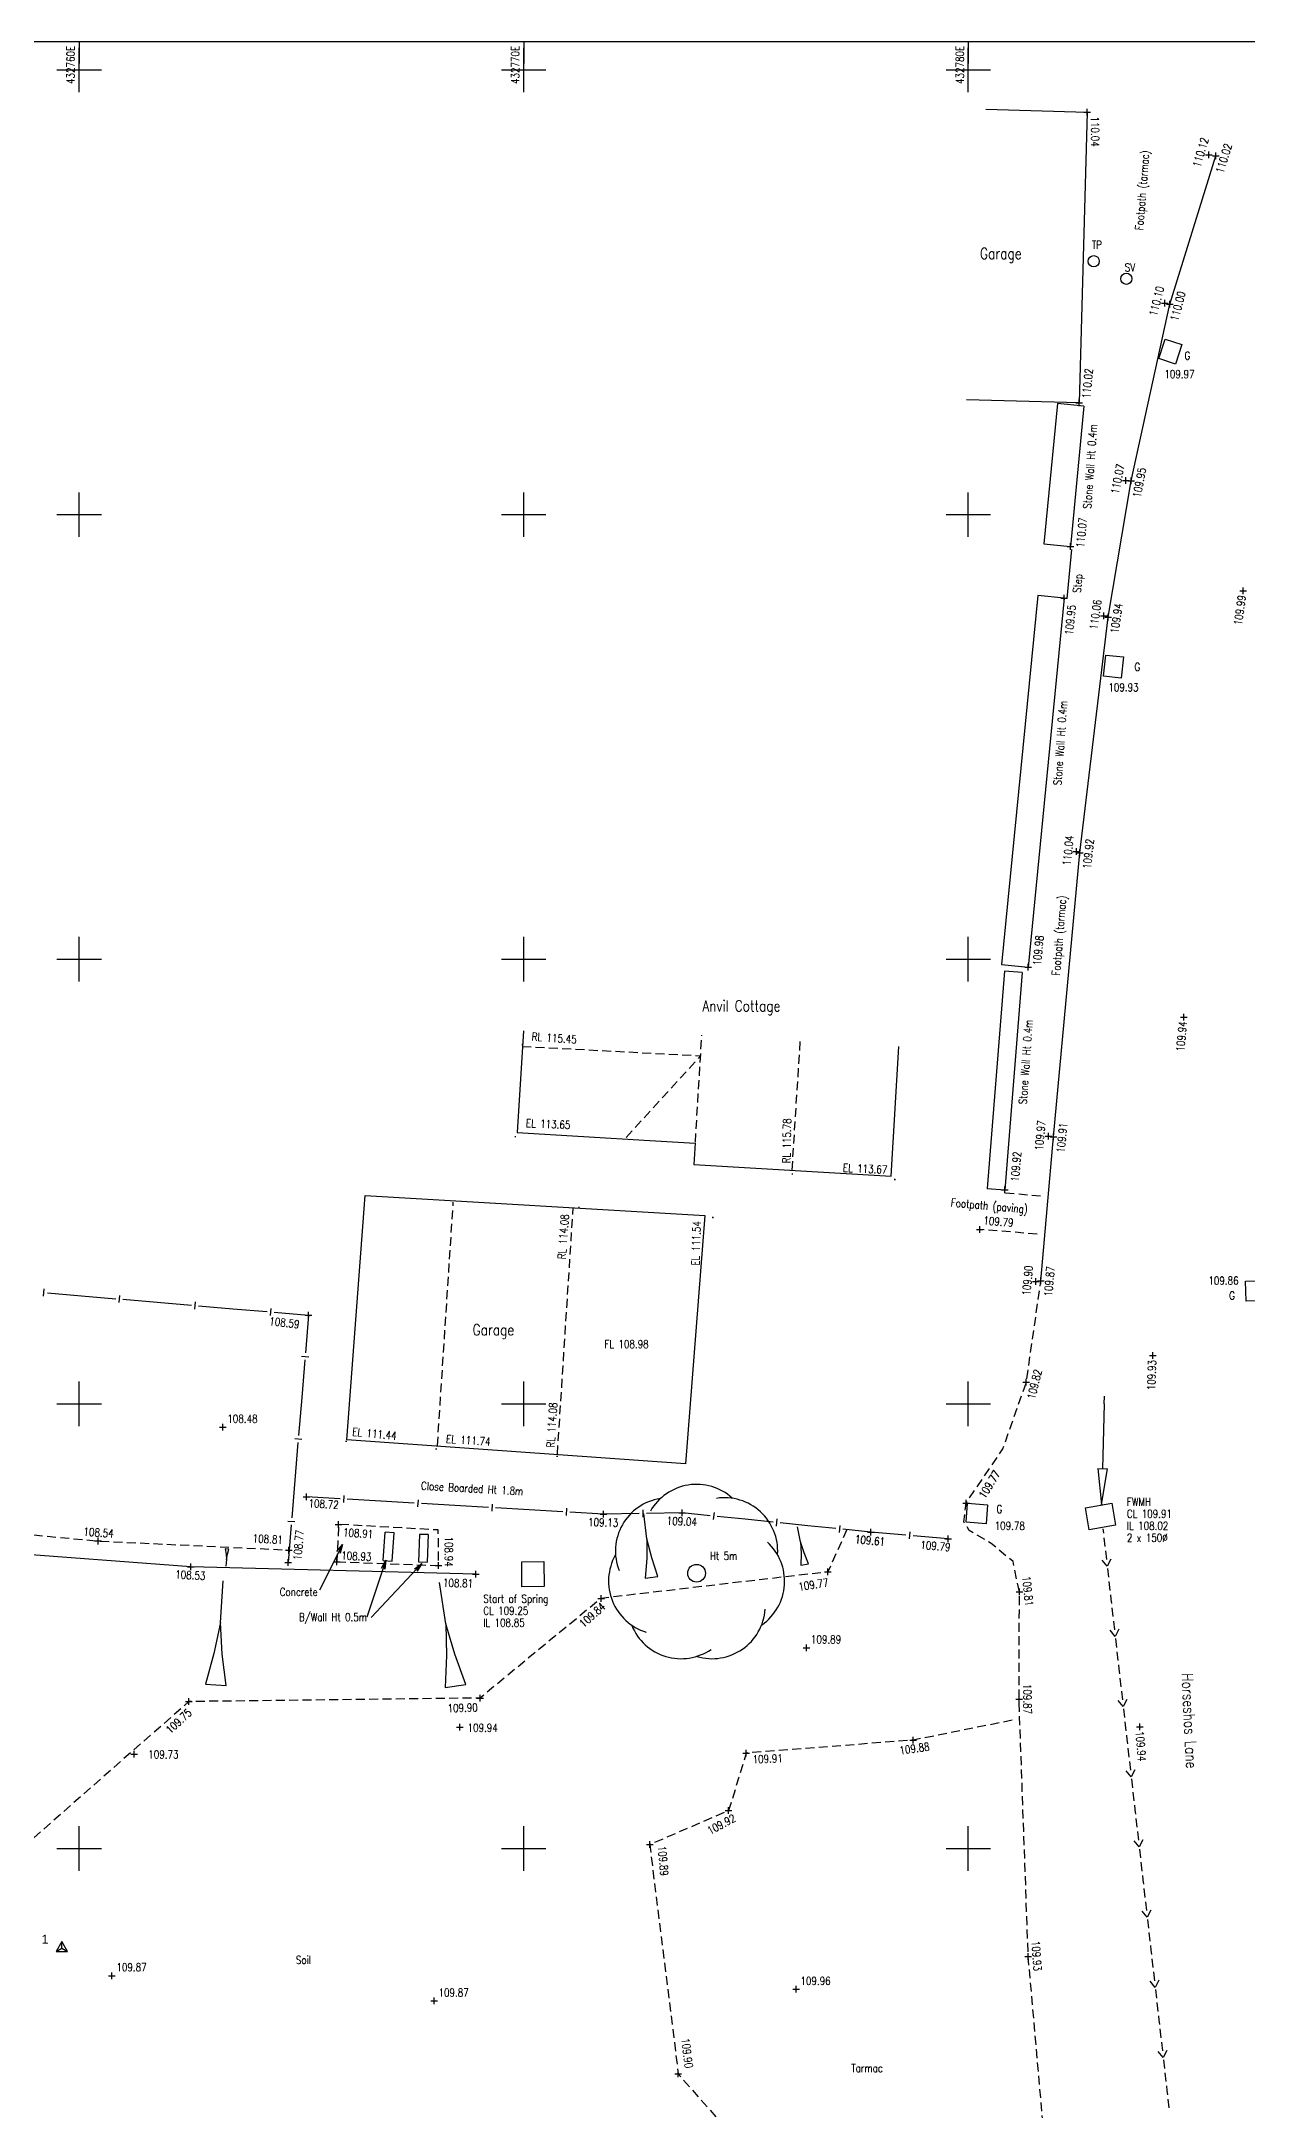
# Model space of a CAD drawing. Extents: x 432717 to 432821, y 221800 to 221881.
# Drawn here: x 432759.15 to 432786.28, y 221834.1 to 221880.64 of the extents above; entities that cross this region are included whole.
import ezdxf
from ezdxf.enums import TextEntityAlignment as Align

# ---------------------------------------------------------------- set-up
doc = ezdxf.new("R2010")
doc.units = 0
doc.header["$LTSCALE"] = 0.1
doc.header["$MEASUREMENT"] = 0
doc.linetypes.add('Dashed', pattern=[3, 2, -1])
doc.layers.get('0').update_dxf_attribs({"linetype": 'CONTINUOUS'})
for name, color, linetype in [('SV_$_Grid', 7, 'CONTINUOUS'), ('SV_Building Levels', 7, 'CONTINUOUS'), ('SV_Buildings', 6, 'CONTINUOUS'), ('SV_Control', 1, 'CONTINUOUS'), ('SV_Drainage Text', 132, 'CONTINUOUS'), ('SV_Fence Levels', 7, 'CONTINUOUS'), ('SV_Fences', 1, 'CONTINUOUS'), ('SV_Footpath Levels', 7, 'CONTINUOUS'), ('SV_Land Form Levels', 7, 'CONTINUOUS'), ('SV_Land Forms', 7, 'CONTINUOUS'), ('SV_Levels (Building)', 7, 'CONTINUOUS'), ('SV_Levels (Spot)', 1, 'CONTINUOUS'), ('SV_Misc Text', 7, 'CONTINUOUS'), ('SV_Paths', 2, 'CONTINUOUS'), ('SV_Road Channels', 2, 'CONTINUOUS'), ('SV_Road Levels', 7, 'CONTINUOUS'), ('SV_Street Furniture', 9, 'CONTINUOUS'), ('SV_Top Of Kerb Levels', 7, 'CONTINUOUS'), ('SV_Trees', 3, 'CONTINUOUS'), ('SV_Trees Text', 3, 'CONTINUOUS'), ('SV_Wall Levels', 7, 'CONTINUOUS'), ('SV_Wallls', 32, 'CONTINUOUS')]:
    doc.layers.add(name, color=color, linetype=linetype)
doc.styles.add('Building Text', font='RomanS', dxfattribs={"width": 0.8})
doc.styles.add('Default', font='RomanS', dxfattribs={"width": 0.8})
doc.styles.add('Road Text', font='RomanS', dxfattribs={"width": 0.8})
doc.styles.add('Station Text', font='ARIAL')

# ---------------------------------------------------------------- blocks, each defined once
blk = doc.blocks.new('PT_PLUS')
at = {"color": 0, "linetype": 'Continuous', "flags": 128}
for points in [[(-0.5, 0), (0.5, 0)], [(0, -0.5), (0, 0.5)]]:
    blk.add_lwpolyline(points, dxfattribs=at)
blk = doc.blocks.new('GLOBAL CANOPY')
at = {"color": 62, "linetype": 'Continuous'}
for centre, start, end in [((0.000032, 0.399949), 48, 150), ((-0.312751, 0.249357), 99.4, 201.4), ((0.312815, 0.249357), -3.4, 98.6), ((0.39001, -0.089024), -54.8, 47.2), ((-0.389946, -0.089024), 150.9, 252.9), ((0.173622, -0.360409), -106.3, -4.3), ((-0.173558, -0.360409), -157.7, -55.7)]:
    blk.add_arc(centre, 0.599967, start, end, dxfattribs=at)
blk = doc.blocks.new('ARROW FOUL')
at = {"color": 32, "linetype": 'Continuous', "flags": 128}
for points in [[(0.144394, 0), (0, 0)], [(0.144394, 0), (1.383377, 0)], [(2.063735, 0), (1.383377, 0.093452)], [(1.383377, -0.089226), (1.383377, 0.093452)], [(1.383377, -0.089226), (2.063735, 0)]]:
    blk.add_lwpolyline(points, dxfattribs=at)
blk = doc.blocks.new('GLOBALTADPOLE')
at = {"color": 8, "linetype": 'Continuous', "flags": 128}
for points in [[(0.021, 0.0028), (0, 0.007)], [(0, 0.007), (0, -0.007)], [(0.042, 0), (0.021, 0.0028)], [(0.021, -0.0028), (0.042, 0)], [(0.042, 0), (0.07, 0)], [(0, -0.007), (0.021, -0.0028)]]:
    blk.add_lwpolyline(points, dxfattribs=at)
blk = doc.blocks.new('PT_STATION')
at = {"color": 0, "linetype": 'Continuous', "flags": 128}
for points in [[(0, 0.5), (-0.433, -0.25)], [(-0.433, -0.25), (0, 0), (0, 0.5)], [(0.433, -0.25), (0, 0.5)], [(0, 0), (0.433, -0.25)], [(-0.433, -0.25), (0.433, -0.25)]]:
    blk.add_lwpolyline(points, dxfattribs=at)

msp = doc.modelspace()

# ---------------------------------------------------------------- linework, layer by layer
at = {"layer": 'SV_$_Grid', "color": 7, "linetype": 'Continuous', "flags": 128}
msp.add_lwpolyline([(432717.307774, 221799.962952), (432717.307774, 221880.642948), (432821.1047, 221880.642948), (432821.1047, 221799.962952)], close=True, dxfattribs=at)
for points in [[(432760, 221880.642948), (432760, 221880.142948)], [(432760, 221879.5), (432760, 221880.5)], [(432770, 221880.642948), (432770, 221880.142948)], [(432770, 221879.5), (432770, 221880.5)], [(432780, 221880.642948), (432780, 221880.142948)], [(432780, 221879.5), (432780, 221880.5)], [(432759.5, 221880), (432760.5, 221880)], [(432769.5, 221880), (432770.5, 221880)], [(432779.5, 221880), (432780.5, 221880)], [(432760, 221869.5), (432760, 221870.5)], [(432770, 221869.5), (432770, 221870.5)], [(432780, 221869.5), (432780, 221870.5)], [(432759.5, 221870), (432760.5, 221870)], [(432769.5, 221870), (432770.5, 221870)], [(432779.5, 221870), (432780.5, 221870)], [(432760, 221859.5), (432760, 221860.5)], [(432770, 221859.5), (432770, 221860.5)], [(432780, 221859.5), (432780, 221860.5)], [(432759.5, 221860), (432760.5, 221860)], [(432769.5, 221860), (432770.5, 221860)], [(432779.5, 221860), (432780.5, 221860)], [(432760, 221849.5), (432760, 221850.5)], [(432770, 221849.5), (432770, 221850.5)], [(432780, 221849.5), (432780, 221850.5)], [(432759.5, 221850), (432760.5, 221850)], [(432769.5, 221850), (432770.5, 221850)], [(432779.5, 221850), (432780.5, 221850)], [(432760, 221839.5), (432760, 221840.5)], [(432770, 221839.5), (432770, 221840.5)], [(432780, 221839.5), (432780, 221840.5)], [(432759.5, 221840), (432760.5, 221840)], [(432769.5, 221840), (432770.5, 221840)], [(432779.5, 221840), (432780.5, 221840)]]:
    msp.add_lwpolyline(points, dxfattribs=at)
at = {"layer": 'SV_Buildings', "color": 6, "linetype": 'Continuous', "flags": 128}
for points in [[(432780.391984, 221879.116069), (432782.672631, 221879.052866), (432782.491428, 221872.514249), (432779.961258, 221872.584367)], [(432769.992745, 221858.386152), (432769.852051, 221856.10461), (432772.833349, 221855.920763), (432773.85292, 221855.859914), (432773.824676, 221855.386661), (432778.262042, 221855.121834), (432778.436125, 221858.038719)], [(432774.076019, 221854.237563), (432773.64227, 221848.65093), (432766.022601, 221849.188227), (432766.434061, 221854.684911), (432774.076019, 221854.237563)]]:
    msp.add_lwpolyline(points, dxfattribs=at)
at = {"layer": 'SV_Buildings', "color": 8, "linetype": 'Dashed', "flags": 128}
for points in [[(432769.968447, 221858.039526), (432773.977652, 221857.828926), (432772.28895, 221855.976423)], [(432773.860652, 221855.882823), (432774.004952, 221858.289126)], [(432776.036855, 221855.254922), (432776.224055, 221858.218926)], [(432768.059743, 221849.062432), (432768.415628, 221854.534812)], [(432770.75725, 221848.866437), (432771.114182, 221854.41332)]]:
    msp.add_lwpolyline(points, dxfattribs=at)
at = {"layer": 'SV_Drainage Text', "color": 32, "linetype": 'Continuous'}
for p, q in [((432783.028536, 221847.186651), (432783.039761, 221847.088105)), ((432783.050986, 221846.989559), (432783.073436, 221846.792466)), ((432783.084661, 221846.69392), (432783.107111, 221846.496828)), ((432783.129746, 221846.298113), (432783.152196, 221846.10102)), ((432783.163422, 221846.002474), (432783.185872, 221845.805382)), ((432783.230772, 221845.411197), (432783.253222, 221845.214105)), ((432783.264447, 221845.115559), (432783.286897, 221844.918466)), ((432783.309532, 221844.719751), (432783.331982, 221844.522659)), ((432783.343207, 221844.424113), (432783.365657, 221844.22702)), ((432783.410557, 221843.832836), (432783.433007, 221843.635743)), ((432783.444233, 221843.537197), (432783.466683, 221843.340105)), ((432783.489318, 221843.14139), (432783.511768, 221842.944297)), ((432783.522993, 221842.845751), (432783.545443, 221842.648659)), ((432783.590343, 221842.254474), (432783.612793, 221842.057382)), ((432783.624018, 221841.958836), (432783.646468, 221841.761743)), ((432783.669103, 221841.563028), (432783.691553, 221841.365936)), ((432783.702778, 221841.26739), (432783.725228, 221841.070297)), ((432783.770129, 221840.676113), (432783.792579, 221840.47902)), ((432783.803804, 221840.380474), (432783.826254, 221840.183382)), ((432783.848889, 221839.984667), (432783.871339, 221839.787575)), ((432783.882564, 221839.689028), (432783.905014, 221839.491936)), ((432783.949914, 221839.097751), (432783.972364, 221838.900659)), ((432783.983589, 221838.802113), (432784.006039, 221838.60502)), ((432784.028674, 221838.406305), (432784.051124, 221838.209213)), ((432784.062349, 221838.110667), (432784.084799, 221837.913575)), ((432784.1297, 221837.51939), (432784.15215, 221837.322298)), ((432784.163375, 221837.223751), (432784.185825, 221837.026659)), ((432784.20846, 221836.827944), (432784.23091, 221836.630852)), ((432784.242135, 221836.532305), (432784.264585, 221836.335213)), ((432784.309485, 221835.941028), (432784.331935, 221835.743936)), ((432784.34316, 221835.64539), (432784.36561, 221835.448298)), ((432784.388245, 221835.249583), (432784.410695, 221835.05249)), ((432784.421921, 221834.953944), (432784.444371, 221834.756852)), ((432784.489271, 221834.362667), (432784.511721, 221834.165575))]:
    msp.add_line(p, q, dxfattribs=at)
at = {"layer": 'SV_Drainage Text', "color": 32, "linetype": 'Continuous', "flags": 128}
for points in [[(432783.20655, 221846.507435), (432783.124169, 221846.347082), (432783.007835, 221846.4848)], [(432783.197097, 221845.706836), (432783.208322, 221845.608289), (432783.219547, 221845.509743)], [(432783.386335, 221844.929074), (432783.303954, 221844.76872), (432783.18762, 221844.906439)], [(432783.376882, 221844.128474), (432783.388107, 221844.029928), (432783.399332, 221843.931382)], [(432783.566121, 221843.350712), (432783.48374, 221843.190359), (432783.367406, 221843.328077)], [(432783.556668, 221842.550113), (432783.567893, 221842.451567), (432783.579118, 221842.35302)], [(432783.745907, 221841.772351), (432783.663525, 221841.611997), (432783.547192, 221841.749716)], [(432783.736453, 221840.971751), (432783.747678, 221840.873205), (432783.758903, 221840.774659)], [(432783.925692, 221840.193989), (432783.843311, 221840.033636), (432783.726977, 221840.171355)], [(432783.916239, 221839.39339), (432783.927464, 221839.294844), (432783.938689, 221839.196298)], [(432784.105478, 221838.615628), (432784.023096, 221838.455274), (432783.906763, 221838.592993)], [(432784.096025, 221837.815028), (432784.10725, 221837.716482), (432784.118475, 221837.617936)], [(432784.285263, 221837.037267), (432784.202882, 221836.876913), (432784.086548, 221837.014632)], [(432784.27581, 221836.236667), (432784.287035, 221836.138121), (432784.29826, 221836.039575)], [(432784.465049, 221835.458905), (432784.382668, 221835.298551), (432784.266334, 221835.43627)], [(432784.455596, 221834.658306), (432784.466821, 221834.559759), (432784.478046, 221834.461213)]]:
    msp.add_lwpolyline(points, dxfattribs=at)
at = {"layer": 'SV_Fences', "color": 1, "linetype": 'Continuous'}
for p, q in [((432759.19917, 221852.424643), (432759.212835, 221852.584059)), ((432760.900593, 221852.278804), (432760.914258, 221852.438219)), ((432762.602016, 221852.132964), (432762.615681, 221852.29238)), ((432764.303439, 221851.987125), (432764.317104, 221852.14654)), ((432764.389979, 221852.06), (432765.160983, 221851.993913)), ((432765.160983, 221851.993913), (432765.090523, 221851.146344)), ((432765.00417, 221851.073247), (432765.16362, 221851.059991)), ((432764.849994, 221849.218659), (432765.009444, 221849.205404)), ((432765.868977, 221847.864779), (432765.114267, 221847.908446)), ((432765.953464, 221847.940025), (432765.944222, 221847.780292)), ((432767.622617, 221847.843449), (432767.613375, 221847.683716)), ((432769.291769, 221847.746873), (432769.282527, 221847.58714)), ((432764.695818, 221847.364072), (432764.855268, 221847.350816)), ((432770.960922, 221847.650297), (432770.95168, 221847.490564)), ((432771.790877, 221847.522143), (432771.036167, 221847.56581)), ((432772.598196, 221847.533754), (432771.790877, 221847.522143)), ((432772.677037, 221847.614897), (432772.679338, 221847.454913)), ((432773.565498, 221847.547667), (432772.758179, 221847.536055)), ((432774.192862, 221847.483861), (432773.565498, 221847.547667)), ((432774.280546, 221847.555356), (432774.264356, 221847.396177)), ((432775.694452, 221847.411555), (432775.678262, 221847.252376)), ((432764.768915, 221847.277719), (432764.698455, 221846.43015)), ((432777.108358, 221847.267753), (432777.092168, 221847.108575)), ((432777.807216, 221847.116263), (432777.179852, 221847.180069)), ((432778.597231, 221847.048705), (432777.805618, 221847.116111)), ((432778.68373, 221847.121629), (432778.670155, 221846.962206)), ((432779.548267, 221846.967724), (432778.756654, 221847.03513))]:
    msp.add_line(p, q, dxfattribs=at)
at = {"layer": 'SV_Fences', "color": 1, "linetype": 'Continuous', "flags": 128}
for points in [[(432759.28571, 221852.497519), (432760.056714, 221852.431431), (432760.827718, 221852.365344)], [(432760.987133, 221852.351679), (432761.758137, 221852.285592), (432762.529141, 221852.219504)], [(432762.688556, 221852.20584), (432763.45956, 221852.139752), (432764.230564, 221852.073665)], [(432765.077267, 221850.986894), (432765.006807, 221850.139325), (432764.936347, 221849.291757)], [(432764.923091, 221849.132307), (432764.852631, 221848.284738), (432764.78217, 221847.437169)], [(432767.538129, 221847.768203), (432766.783419, 221847.81187), (432766.02871, 221847.855537)], [(432769.207282, 221847.671627), (432768.452572, 221847.715294), (432767.697862, 221847.758961)], [(432770.876435, 221847.575052), (432770.121725, 221847.618718), (432769.367015, 221847.662385)], [(432775.606768, 221847.34006), (432774.979404, 221847.403866), (432774.35204, 221847.467672)], [(432777.020674, 221847.196259), (432776.39331, 221847.260065), (432775.765946, 221847.323871)]]:
    msp.add_lwpolyline(points, dxfattribs=at)
at = {"layer": 'SV_Land Forms', "color": 1, "linetype": 'Dashed', "flags": 128}
for points in [[(432743.416454, 221847.497049), (432751.789302, 221847.73536), (432760.425655, 221846.915501), (432764.715438, 221846.712671)], [(432777.267619, 221847.172699), (432776.842158, 221846.221104), (432771.738694, 221845.625754), (432769.017029, 221843.382939), (432762.47134, 221843.304265), (432758.828403, 221840.108615), (432756.094106, 221834.611227), (432755.044416, 221829.017397)]]:
    msp.add_lwpolyline(points, dxfattribs=at)
at = {"layer": 'SV_Land Forms', "color": 5, "linetype": 'Continuous', "flags": 128}
msp.add_lwpolyline([(432768.926599, 221846.169136), (432762.510994, 221846.33705), (432753.737261, 221846.994554), (432747.057108, 221847.359892), (432743.514599, 221847.254687)], dxfattribs=at)
at = {"layer": 'SV_Misc Text', "linetype": 'Continuous', "flags": 128}
for points in [[(432765.799291, 221846.678683), (432765.925242, 221846.839108), (432765.870681, 221846.64258), (432765.925242, 221846.839108), (432765.406542, 221845.813406)], [(432766.799213, 221846.307027), (432766.900243, 221846.484207), (432766.87513, 221846.281798), (432766.900243, 221846.484207), (432766.475143, 221845.205006)], [(432767.541486, 221846.291682), (432767.707544, 221846.410107), (432767.599808, 221846.236923), (432767.707544, 221846.410107), (432766.568743, 221845.197206)]]:
    msp.add_lwpolyline(points, dxfattribs=at)
at = {"layer": 'SV_Paths', "color": 2, "linetype": 'Dashed', "flags": 128}
for points in [[(432780.833237, 221854.746824), (432781.624426, 221854.678617)], [(432781.548853, 221853.817131), (432780.261003, 221853.922234)]]:
    msp.add_lwpolyline(points, dxfattribs=at)
at = {"layer": 'SV_Road Channels', "color": 2, "linetype": 'Continuous', "flags": 128}
msp.add_lwpolyline([(432781.633591, 221852.770431), (432781.915926, 221856.002543), (432782.511407, 221862.389204), (432783.145115, 221867.694547), (432783.661105, 221870.755805), (432784.529661, 221874.734697), (432785.565591, 221878.06798)], dxfattribs=at)
at = {"layer": 'SV_Road Channels', "color": 3, "linetype": 'Dashed', "flags": 128}
for points in [[(432786.236869, 221804.455655), (432784.664293, 221813.962052), (432783.496832, 221822.385686), (432781.949155, 221830.766205), (432781.347178, 221837.572947), (432781.139751, 221843.3598), (432781.148811, 221845.769522), (432781.005212, 221846.454196), (432780.51232, 221846.860531), (432780.020513, 221847.154529), (432779.899226, 221847.345797), (432779.95065, 221847.768362), (432780.776668, 221848.985313), (432781.30398, 221850.486085), (432781.632419, 221852.769767)], [(432780.985619, 221842.882459), (432778.762515, 221842.438058), (432775.006633, 221842.145456), (432774.60885, 221840.851776), (432772.833545, 221840.085941), (432773.476416, 221834.928957), (432774.80789, 221833.416098), (432775.062602, 221830.565993), (432778.292036, 221829.547009), (432780.372241, 221829.732847), (432781.461189, 221824.660355), (432783.907445, 221819.097998)]]:
    msp.add_lwpolyline(points, dxfattribs=at)
at = {"layer": 'SV_Road Channels', "color": 4, "linetype": 'Dashed', "flags": 128}
msp.add_lwpolyline([(432765.800095, 221846.450258), (432768.086822, 221846.364727), (432768.077571, 221847.163817), (432765.833966, 221847.288966), (432765.800095, 221846.450258)], dxfattribs=at)
at = {"layer": 'SV_Street Furniture', "color": 5, "flags": 128}
for points in [[(432784.281707, 221873.509172), (432784.42506, 221873.947276), (432784.805226, 221873.822881), (432784.661872, 221873.384777)], [(432783.039991, 221866.365881), (432783.09044, 221866.841585), (432783.48821, 221866.799401), (432783.43776, 221866.323697)], [(432786.683575, 221852.771352), (432786.696044, 221852.320123), (432786.246216, 221852.307693), (432786.233747, 221852.758921)], [(432779.948554, 221847.336263), (432779.979215, 221847.763696), (432780.428062, 221847.731499), (432780.397401, 221847.304066)]]:
    msp.add_lwpolyline(points, close=True, dxfattribs=at)
at = {"layer": 'SV_Street Furniture', "color": 9, "flags": 128}
for points in [[(432782.71804, 221847.169188), (432782.633298, 221847.6613), (432783.224595, 221847.763121), (432783.309337, 221847.271009)], [(432769.959065, 221845.885165), (432769.954074, 221846.447513), (432770.454054, 221846.451951), (432770.459045, 221845.889602)]]:
    msp.add_lwpolyline(points, close=True, dxfattribs=at)
at = {"layer": 'SV_Street Furniture', "color": 9}
for centre in [(432782.820553, 221875.698672), (432783.554655, 221875.303846)]:
    msp.add_circle(centre, 0.125, dxfattribs=at)
at = {"layer": 'SV_Trees', "color": 32, "linetype": 'Continuous'}
msp.add_circle((432773.887604, 221846.189526), 0.2, dxfattribs=at)
at = {"layer": 'SV_Wallls', "color": 32, "linetype": 'Continuous', "flags": 128}
for points in [[(432782.599238, 221872.441183), (432782.001946, 221872.49812), (432781.70119, 221869.3431), (432782.298483, 221869.286162)], [(432782.599238, 221872.441183), (432782.298483, 221869.286162)], [(432782.157341, 221868.121963), (432781.560202, 221868.180482), (432780.746693, 221859.879323), (432781.343832, 221859.820804)], [(432782.157341, 221868.121963), (432781.343832, 221859.820804)], [(432781.208496, 221859.702916), (432780.80973, 221859.734309), (432780.424682, 221854.843242), (432780.823448, 221854.81185)], [(432781.208496, 221859.702916), (432780.823448, 221854.81185)], [(432766.841411, 221846.473368), (432766.883262, 221847.112489)], [(432766.841411, 221846.473368), (432767.040983, 221846.460299), (432767.082835, 221847.09942), (432766.883262, 221847.112489)], [(432767.852746, 221847.058057), (432767.652871, 221847.065113), (432767.631028, 221846.446408), (432767.830903, 221846.439351)], [(432767.852746, 221847.058057), (432767.830903, 221846.439351)]]:
    msp.add_lwpolyline(points, dxfattribs=at)
at = {"layer": 'SV_Wallls', "color": 9, "linetype": 'Continuous', "flags": 128}
msp.add_lwpolyline([(432782.318636, 221869.217446), (432782.217854, 221868.115056)], dxfattribs=at)

# ---------------------------------------------------------------- block references
at = {"layer": 'SV_Building Levels', "color": 212, "linetype": 'Continuous', "xscale": 0.15, "yscale": 0.15, "zscale": 0.15}
for p in [(432782.672631, 221879.052866), (432782.491428, 221872.514249)]:
    msp.add_blockref('PT_PLUS', p, dxfattribs=at)
at = {"layer": 'SV_Control', "color": 1, "linetype": 'Continuous', "xscale": 0.3, "yscale": 0.3, "zscale": 0.3}
msp.add_blockref('PT_STATION', (432759.610969, 221837.760823), dxfattribs=at)
at = {"layer": 'SV_Fence Levels', "color": 1, "linetype": 'Continuous', "xscale": 0.15, "yscale": 0.15, "zscale": 0.15}
for p in [(432765.160983, 221851.993913), (432765.114267, 221847.908446), (432771.790877, 221847.522143), (432773.565498, 221847.547667), (432777.805618, 221847.116111), (432777.807216, 221847.116263), (432779.548267, 221846.967724), (432764.698455, 221846.43015)]:
    msp.add_blockref('PT_PLUS', p, dxfattribs=at)
at = {"layer": 'SV_Footpath Levels', "color": 2, "linetype": 'Continuous', "xscale": 0.15, "yscale": 0.15, "zscale": 0.15}
msp.add_blockref('PT_PLUS', (432780.261003, 221853.922234), dxfattribs=at)
at = {"layer": 'SV_Footpath Levels', "color": 4, "linetype": 'Continuous', "xscale": 0.15, "yscale": 0.15, "zscale": 0.15}
for p in [(432765.833966, 221847.288966), (432765.800095, 221846.450258), (432768.086822, 221846.364727)]:
    msp.add_blockref('PT_PLUS', p, dxfattribs=at)
at = {"layer": 'SV_Land Form Levels', "color": 1, "linetype": 'Continuous', "xscale": 0.15, "yscale": 0.15, "zscale": 0.15}
for p in [(432760.425655, 221846.915501), (432764.715438, 221846.712671), (432776.842158, 221846.221104), (432771.738694, 221845.625754), (432762.47134, 221843.304265), (432769.017029, 221843.382939)]:
    msp.add_blockref('PT_PLUS', p, dxfattribs=at)
at = {"layer": 'SV_Land Form Levels', "color": 5, "linetype": 'Continuous', "xscale": 0.15, "yscale": 0.15, "zscale": 0.15}
for p in [(432762.510994, 221846.33705), (432768.926599, 221846.169136)]:
    msp.add_blockref('PT_PLUS', p, dxfattribs=at)
at = {"layer": 'SV_Levels (Building)', "color": 2, "linetype": 'Continuous', "xscale": 0.025, "yscale": 0.025, "zscale": 0.025}
for p in [(432769.970493, 221858.085563), (432769.812641, 221856.010581), (432776.041682, 221855.170376), (432778.349112, 221855.04552), (432771.244296, 221854.419265), (432774.255628, 221854.192748), (432766.008036, 221849.157812), (432768.033867, 221848.986174), (432770.754297, 221848.821754)]:
    msp.add_blockref('PT_PLUS', p, dxfattribs=at)
at = {"layer": 'SV_Levels (Spot)', "color": 7, "linetype": 'Continuous', "xscale": 0.15, "yscale": 0.15, "zscale": 0.15}
for p in [(432763.233774, 221849.475008), (432776.360257, 221844.512752), (432768.56049, 221842.729368), (432761.23541, 221842.119798), (432760.739408, 221837.139293), (432767.983495, 221836.569886), (432776.124056, 221836.832682)]:
    msp.add_blockref('PT_PLUS', p, dxfattribs=at)
at = {"layer": 'SV_Misc Text', "linetype": 'Continuous'}
for name, p, xscale, yscale, zscale, rotation in [('ARROW FOUL', (432783.062642, 221850.174307), 1.180432, 1.180432, 1.180432, 268.395496), ('GLOBALTADPOLE', (432772.874859, 221846.100096), 20.636218, 20.636218, 20.636218, 96.81435299999997), ('GLOBALTADPOLE', (432776.320861, 221846.388766), 12.333942, 12.333942, 12.333942, 100.840305), ('GLOBALTADPOLE', (432763.327138, 221846.734095), 5.538434, 5.538434, 5.538434, 266.185925), ('GLOBALTADPOLE', (432763.076733, 221843.678783), 33.489679, 33.489679, 33.489679, 85.914383), ('GLOBALTADPOLE', (432768.463615, 221843.655419), 33.645864, 33.645864, 33.645864, 98.81290200000001)]:
    msp.add_blockref(name, p, dxfattribs=dict(at, xscale=xscale, yscale=yscale, zscale=zscale, rotation=rotation))
at = {"layer": 'SV_Road Levels', "color": 2, "linetype": 'Continuous', "xscale": 0.15, "yscale": 0.15, "zscale": 0.15}
for p in [(432785.565591, 221878.06798), (432784.529661, 221874.734697), (432783.661105, 221870.755805), (432783.145115, 221867.694547), (432782.511407, 221862.389204), (432781.915926, 221856.002543), (432781.633591, 221852.770431)]:
    msp.add_blockref('PT_PLUS', p, dxfattribs=at)
at = {"layer": 'SV_Road Levels', "color": 7, "linetype": 'Continuous', "xscale": 0.15, "yscale": 0.15, "zscale": 0.15}
for p in [(432786.178325, 221868.282924), (432784.845562, 221858.700434), (432784.14815, 221851.084911), (432783.855595, 221842.739361)]:
    msp.add_blockref('PT_PLUS', p, dxfattribs=at)
at = {"layer": 'SV_Road Levels', "color": 3, "linetype": 'Continuous', "xscale": 0.15, "yscale": 0.15, "zscale": 0.15}
for p in [(432781.30398, 221850.486085), (432779.95065, 221847.768362), (432781.148811, 221845.769522), (432781.139751, 221843.3598), (432775.006633, 221842.145456), (432778.762515, 221842.438058), (432774.60885, 221840.851776), (432772.833545, 221840.085941), (432781.347178, 221837.572947), (432773.476416, 221834.928957)]:
    msp.add_blockref('PT_PLUS', p, dxfattribs=at)
at = {"layer": 'SV_Top Of Kerb Levels', "color": 4, "linetype": 'Continuous', "xscale": 0.15, "yscale": 0.15, "zscale": 0.15}
for p in [(432785.406989, 221878.093682), (432784.418955, 221874.753113), (432783.545299, 221870.766359), (432783.0497, 221867.724296), (432782.435219, 221862.423623), (432781.805248, 221856.017772), (432781.521074, 221852.755357)]:
    msp.add_blockref('PT_PLUS', p, dxfattribs=at)
at = {"layer": 'SV_Trees', "linetype": 'Continuous', "xscale": 2, "yscale": 2, "zscale": 2}
msp.add_blockref('GLOBAL CANOPY', (432773.887604, 221846.189526), dxfattribs=at)
at = {"layer": 'SV_Wall Levels', "color": 32, "linetype": 'Continuous', "xscale": 0.15, "yscale": 0.15, "zscale": 0.15}
for p in [(432782.298483, 221869.286162), (432782.157341, 221868.121963), (432781.343832, 221859.820804), (432780.823448, 221854.81185)]:
    msp.add_blockref('PT_PLUS', p, dxfattribs=at)

# ---------------------------------------------------------------- texts
at = {"layer": 'SV_$_Grid', "color": 7, "style": 'Default', "width": 0.8}
for s, p in [('432760E', (432759.9, 221880.542948)), ('432770E', (432769.9, 221880.542948)), ('432780E', (432779.9, 221880.542948))]:
    msp.add_text(s, height=0.18, rotation=90, dxfattribs=at).set_placement(p, align=Align.RIGHT)
at = {"layer": 'SV_Building Levels', "color": 212, "style": 'Default', "width": 0.8}
for s, rotation, p in [('110.04', -89.175657, (432782.761564, 221878.613654)), ('110.02', 84.51641, (432782.770534, 221872.940122))]:
    msp.add_text(s, height=0.18, rotation=rotation, dxfattribs=at).set_placement(p, align=Align.CENTER)
at = {"layer": 'SV_Control', "style": 'Station Text'}
msp.add_text('1', height=0.2, dxfattribs=at).set_placement((432759.310969, 221837.860823), align=Align.RIGHT)
at = {"layer": 'SV_Drainage Text', "style": 'Default', "width": 0.8}
for s, p in [('FWMH', (432783.566107, 221847.707722)), ('CL 109.91', (432783.566107, 221847.437722)), ('IL 108.02', (432783.566107, 221847.167722)), ('2 x 150Ø', (432783.566107, 221846.897722)), ('Start of Spring', (432769.091471, 221845.52702)), ('CL 109.25', (432769.091471, 221845.25702)), ('IL 108.85', (432769.091471, 221844.98702))]:
    msp.add_text(s, height=0.18, dxfattribs=at).set_placement(p)
at = {"layer": 'SV_Fence Levels', "color": 1, "style": 'Default', "width": 0.8}
msp.add_text('108.59', height=0.18, rotation=-6.362102, dxfattribs=at).set_placement((432764.608014, 221851.734902), align=Align.CENTER)
for s, rotation, p in [('108.72', -3.311397, (432765.505246, 221847.836479)), ('109.13', -1.24368, (432771.788707, 221847.422166)), ('109.04', -2.49163, (432773.561151, 221847.447762)), ('108.77', 85.247794, (432764.84572, 221846.832791)), ('109.61', -5.807299, (432777.797098, 221847.016777)), ('109.61', -4.867025, (432777.797133, 221847.016472)), ('109.79', -4.867025, (432779.267626, 221846.892299))]:
    msp.add_text(s, height=0.18, rotation=rotation, dxfattribs=at).set_placement(p, align=Align.TOP_CENTER)
at = {"layer": 'SV_Footpath Levels', "color": 2, "style": 'Default', "width": 0.8}
msp.add_text('109.79', height=0.18, rotation=-4.665631, dxfattribs=at).set_placement((432780.685006, 221854.188313), align=Align.TOP_CENTER)
at = {"layer": 'SV_Footpath Levels', "color": 4, "style": 'Default', "width": 0.8}
for s, rotation, p in [('108.91', -4.047703, (432766.269102, 221847.000996)), ('108.94', -90, (432768.227214, 221846.67661)), ('108.93', -2.726311, (432766.230766, 221846.484928))]:
    msp.add_text(s, height=0.18, rotation=rotation, dxfattribs=at).set_placement(p, align=Align.CENTER)
at = {"layer": 'SV_Land Form Levels', "color": 1, "style": 'Default', "width": 0.8}
for s, rotation, p in [('108.54', -4.064978, (432760.432743, 221847.01525)), ('108.81', -2.707058, (432764.240244, 221846.868671)), ('109.84', 41.722324, (432771.602884, 221845.184464)), ('109.75', 42.655868, (432762.302107, 221842.797085))]:
    msp.add_text(s, height=0.18, rotation=rotation, dxfattribs=at).set_placement(p, align=Align.CENTER)
at = {"layer": 'SV_Land Form Levels', "color": 5, "style": 'Default', "width": 0.8}
for s, rotation, p in [('108.53', -2.892488, (432762.505948, 221846.237177)), ('108.81', -1.499241, (432768.525285, 221846.058303))]:
    msp.add_text(s, height=0.18, rotation=rotation, dxfattribs=at).set_placement(p, align=Align.TOP_CENTER)
at = {"layer": 'SV_Land Form Levels', "color": 1, "style": 'Default', "width": 0.8}
for s, rotation, p in [('109.77', 8.583621, (432776.500728, 221846.022995)), ('109.90', 1.890495, (432768.623148, 221843.253533))]:
    msp.add_text(s, height=0.18, rotation=rotation, dxfattribs=at).set_placement(p, align=Align.TOP_CENTER)
at = {"layer": 'SV_Levels (Building)', "color": 2, "style": 'Default', "width": 0.8}
for s, rotation, p in [('RL 115.45', -3.838373, (432770.686249, 221858.227711)), ('EL 113.65', -2.361375, (432770.549749, 221856.293308)), ('RL 115.78', 89.114053, (432775.916155, 221855.915008)), ('EL 113.67', -2.537764, (432777.678958, 221855.287107)), ('RL 114.08', 85.714182, (432770.890356, 221853.758798)), ('EL 111.54', 88.031233, (432773.876453, 221853.610105)), ('RL 114.08', 86.382667, (432770.633753, 221849.525181)), ('EL 111.44', -5.373973, (432766.644048, 221849.326281)), ('EL 111.74', -3.500433, (432768.753832, 221849.180531))]:
    msp.add_text(s, height=0.18, rotation=rotation, dxfattribs=at).set_placement(p, align=Align.MIDDLE_CENTER)
msp.add_text('FL 108.98', height=0.18, dxfattribs=at).set_placement((432772.312809, 221851.344323), align=Align.MIDDLE_CENTER)
at = {"layer": 'SV_Levels (Spot)', "color": 7, "style": 'Default', "width": 0.8}
for s, p in [('108.48', (432763.333774, 221849.575008)), ('109.89', (432776.460257, 221844.612752)), ('109.94', (432768.738542, 221842.625276)), ('109.73', (432761.556413, 221842.025856)), ('109.87', (432760.839408, 221837.239293)), ('109.96', (432776.224056, 221836.932682)), ('109.87', (432768.083495, 221836.669886))]:
    msp.add_text(s, height=0.18, dxfattribs=at).set_placement(p)
at = {"layer": 'SV_Misc Text', "style": 'Default', "width": 0.8}
for s, rotation, p in [('Footpath (tarmac)', 85.368431, (432783.92745, 221876.387497)), ('Stone Wall Ht 0.4m', 85.934343, (432782.761797, 221870.125967)), ('Step', 85.52212, (432782.529698, 221868.233071)), ('Stone Wall Ht 0.4m', 85.934343, (432782.091289, 221863.905713)), ('Footpath (tarmac)', 85.368431, (432782.05846, 221859.627973)), ('Stone Wall Ht 0.4m', 85.934343, (432781.312468, 221856.731274)), ('Footpath (paving)', -5.179794, (432779.600093, 221854.44123)), ('Close Boarded Ht 1.8m', -3.172501, (432767.687324, 221848.070626))]:
    msp.add_text(s, height=0.18, rotation=rotation, dxfattribs=at).set_placement(p)
at = {"layer": 'SV_Misc Text', "color": 9, "style": 'Default', "width": 0.8}
for s, p in [('TP', (432782.777547, 221876.068091)), ('SV', (432783.520086, 221875.559591))]:
    msp.add_text(s, height=0.18, dxfattribs=at).set_placement(p, align=Align.MIDDLE_LEFT)
at = {"layer": 'SV_Misc Text', "color": 6, "style": 'Building Text', "width": 0.8}
for s, p in [('Garage', (432780.264309, 221875.747539)), ('Anvil Cottage', (432774.016253, 221858.824835)), ('Garage', (432768.85063, 221851.542016))]:
    msp.add_text(s, height=0.25, dxfattribs=at).set_placement(p)
at = {"layer": 'SV_Misc Text', "color": 5, "style": 'Default', "width": 0.8}
for p in [(432784.863054, 221873.483875), (432783.737567, 221866.485392), (432785.865761, 221852.345184), (432780.633952, 221847.543106)]:
    msp.add_text('G', height=0.18, dxfattribs=at).set_placement(p)
at = {"layer": 'SV_Misc Text', "style": 'Default', "width": 0.8}
for s, p in [('109.97', (432784.408875, 221873.070029)), ('109.93', (432783.150382, 221866.024534)), ('109.86', (432785.399164, 221852.681418)), ('109.78', (432780.592135, 221847.167776)), ('Soil', (432764.875489, 221837.403859)), ('Tarmac', (432777.367194, 221834.97064))]:
    msp.add_text(s, height=0.18, dxfattribs=at).set_placement(p)
for s, p in [('Concrete', (432765.363641, 221845.770506)), ('B/Wall Ht 0.5m', (432766.475143, 221845.205006))]:
    msp.add_text(s, height=0.18, dxfattribs=at).set_placement(p, align=Align.MIDDLE_RIGHT)
at = {"layer": 'SV_Misc Text', "color": 6, "style": 'Road Text', "width": 0.8}
msp.add_text('Horseshos Lane', height=0.25, rotation=-87.273689, dxfattribs=at).set_placement((432784.800645, 221843.936365))
at = {"layer": 'SV_Road Levels', "color": 2, "style": 'Default', "width": 0.8}
for s, rotation, p in [('110.02', 72.735613, (432785.661086, 221878.038302)), ('110.00', 75.210814, (432784.626348, 221874.709171)), ('109.95', 79.059234, (432783.759288, 221870.736825)), ('109.94', 81.810454, (432783.244096, 221867.680302)), ('109.92', 83.930845, (432782.610847, 221862.378631)), ('109.91', 84.840478, (432782.01552, 221855.99355)), ('109.87', 85.007722, (432781.733212, 221852.761729))]:
    msp.add_text(s, height=0.18, rotation=rotation, dxfattribs=at).set_placement(p, align=Align.TOP_CENTER)
at = {"layer": 'SV_Road Levels', "color": 7, "style": 'Default', "width": 0.8}
for s, rotation, p in [('109.99', 82.081913, (432786.065503, 221868.197653)), ('109.94', 84.767582, (432784.736859, 221858.60997)), ('109.93', 87.992308, (432784.044708, 221850.988476))]:
    msp.add_text(s, height=0.18, rotation=rotation, dxfattribs=at).set_placement(p, align=Align.TOP_RIGHT)
at = {"layer": 'SV_Road Levels', "color": 3, "style": 'Default', "width": 0.8}
for s, rotation, p in [('109.82', 76.228197, (432781.401105, 221850.46228)), ('109.77', 58.249366, (432780.398627, 221848.235006)), ('109.88', 7.879554, (432778.776224, 221842.339003)), ('109.92', 27.947127, (432774.40531, 221840.623121))]:
    msp.add_text(s, height=0.18, rotation=rotation, dxfattribs=at).set_placement(p, align=Align.TOP_CENTER)
for s, rotation, p in [('109.81', -84.185129, (432781.248296, 221845.779653)), ('109.87', -89.081279, (432781.239738, 221843.361403)), ('109.91', 2.116202, (432775.49076, 221841.928034)), ('109.89', -85.225042, (432773.047015, 221839.715614)), ('109.93', -86.446571, (432781.446986, 221837.579145)), ('109.90', -83.010115, (432773.586775, 221835.385677))]:
    msp.add_text(s, height=0.18, rotation=rotation, dxfattribs=at).set_placement(p, align=Align.CENTER)
at = {"layer": 'SV_Road Levels', "color": 7, "style": 'Default', "width": 0.8}
msp.add_text('109.94', height=0.18, rotation=-85.501443, dxfattribs=at).set_placement((432783.763746, 221842.631826))
at = {"layer": 'SV_Top Of Kerb Levels', "color": 4, "style": 'Default', "width": 0.8}
for s, rotation, p in [('110.12', 73.52347, (432785.311095, 221878.122044)), ('110.10', 75.581532, (432784.322105, 221874.778013)), ('110.07', 79.193268, (432783.447072, 221870.785109)), ('110.06', 82.067217, (432782.950657, 221867.738097)), ('110.04', 83.885454, (432782.335788, 221862.434275)), ('109.97', 84.702605, (432781.705675, 221856.027004)), ('109.90', 85.021795, (432781.421451, 221852.764034))]:
    msp.add_text(s, height=0.18, rotation=rotation, dxfattribs=at).set_placement(p, align=Align.CENTER)
at = {"layer": 'SV_Trees Text', "color": 62, "style": 'Default', "width": 0.8}
msp.add_text('Ht 5m', height=0.18, dxfattribs=at).set_placement((432774.187604, 221846.489526))
at = {"layer": 'SV_Wall Levels', "color": 32, "style": 'Default', "width": 0.8}
for s, rotation, p in [('110.07', 84.554682, (432782.456584, 221869.603277)), ('109.95', 84.402916, (432782.205423, 221867.638845)), ('109.98', 84.402916, (432781.483337, 221860.207191)), ('109.92', 85.498684, (432780.981017, 221855.34096))]:
    msp.add_text(s, height=0.18, rotation=rotation, dxfattribs=at).set_placement(p, align=Align.TOP_CENTER)

doc.saveas('drawing.dxf')
